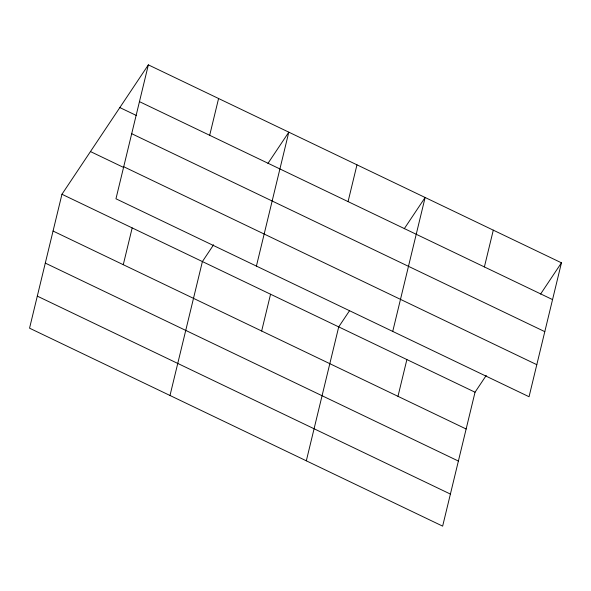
<?xml version="1.0" encoding="UTF-8"?>
<svg xmlns="http://www.w3.org/2000/svg" width="591" height="591" viewBox="0 0 591 591"><rect width="100%" height="100%" fill="white"/><g stroke="black" fill="none" stroke-linecap="round" stroke-linejoin="round"><path stroke-width="0.89" d="M148.356 64.862L115.962 198.783L529.048 396.738L561.45 262.818L148.356 64.862L61.952 194.262L29.55 328.182L442.644 526.138L475.038 392.217L486.238 375.44M123.275 264.694L132.177 227.919M209.687 135.295L218.581 98.52M170.001 395.482L202.395 261.569L213.602 244.792M256.413 266.09L288.807 132.17L267.93 163.434M261.658 331.012L270.56 294.229M348.069 201.612L356.971 164.83M306.323 460.81L338.717 326.889L349.414 310.881M392.734 331.411L425.128 197.49L404.251 228.754M397.979 396.332L406.881 359.557M484.391 266.933L493.293 230.158M540.573 294.082L561.45 262.818M139.461 101.645L552.555 299.6M119.84 107.569L136.366 115.481M131.704 133.699L544.799 331.654M123.718 166.728L536.805 364.684M90.467 151.562L123.512 167.401M61.952 194.262L475.038 392.217M53.05 231.044L466.144 429M45.293 263.098L458.387 461.054M37.307 296.128L450.394 494.076"/></g></svg>
